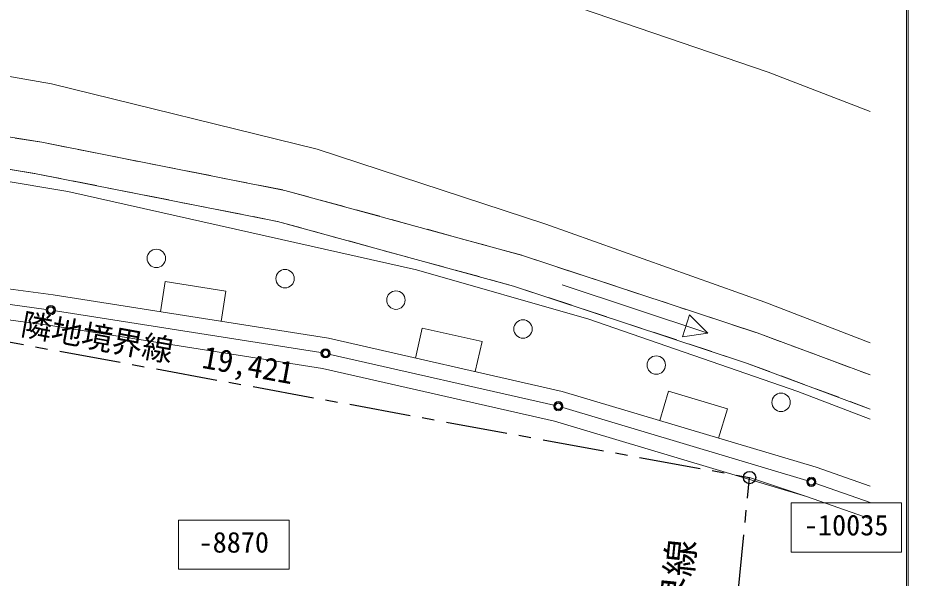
# Model space of a CAD drawing. Units: millimetres, scale not verified. Extents: x -56617 to 56645, y -39182 to 40051.
# Drawn here: x 42146 to 56645, y 18220 to 27341 of the extents above; entities that cross this region are included whole.
import ezdxf
from ezdxf.enums import TextEntityAlignment as Align

# ---------------------------------------------------------------- set-up
doc = ezdxf.new("R2010")
doc.units = ezdxf.units.MM
doc.header["$LTSCALE"] = 200
for name, pattern in [('CHAIN1', [8, 5, -1, 1, -1]), ('CHAIN2', [12, 9, -1, 1, -1]), ('DASHED2', [3, 2, -1])]:
    doc.linetypes.add(name, pattern=pattern)
for name, color, linetype, lineweight in [('0-2_仕上', 4, 'Continuous', 9), ('3-3_建具', 7, 'Continuous', 18), ('3-4_その他1', 4, 'Continuous', 18), ('3-6_その他3', 6, 'CHAIN1', 25), ('3-F_太線', 3, 'Continuous', 18), ('F-0_F-0ﾚｲﾔ', 7, 'Continuous', 18)]:
    doc.layers.add(name, color=color, linetype=linetype, lineweight=lineweight)
doc.styles.add('ＭＳ ゴシック', font='')
doc.styles.get('ＭＳ ゴシック').set_extended_font_data('MS Gothic')

msp = doc.modelspace()

# ---------------------------------------------------------------- linework, layer by layer
at = {"layer": '0-2_仕上'}
for p, q in [((49522.2, 28118.1), (54362.4, 26455.1)), ((38389.8, 27010.7), (42692.9, 26264.7)), ((54362.4, 26455.1), (56027, 25813.5)), ((42692.9, 26264.7), (47021.1, 25203)), ((38546.6, 25947.1), (42538.9, 25315.2)), ((38471.8, 25432.3), (42447.7, 24803)), ((38398.4, 25278.3), (42962.9, 24515.6)), ((42538.9, 25315.2), (46496.3, 24532.2)), ((47021.1, 25203), (50745.2, 23984.5)), ((42447.7, 24803), (46377.1, 24025.7)), ((42962.9, 24515.6), (48638.6, 23241.5)), ((46496.3, 24532.2), (50366.5, 23472.7)), ((46377.1, 24025.7), (50216.3, 22974.6)), ((50745.2, 23984.5), (54308.9, 22714.6)), ((42720, 22831), (38039.3, 23472.1)), ((50366.5, 23472.7), (54185.9, 22213.3)), ((42609.3, 22593.9), (38081.9, 23214)), ((48638.6, 23241.5), (51443.3, 22435.1)), ((42647.2, 22336.3), (37975.9, 22976.2)), ((44545.8, 23049.8), (44468.1, 22555.9)), ((45533.7, 22894.3), (44545.8, 23049.8)), ((50216.3, 22974.6), (54013.7, 21722.5)), ((51008.3, 22992.7), (53382.5, 22209.8)), ((47204, 22125.2), (42720, 22831)), ((45455.9, 22400.4), (45533.7, 22894.3)), ((54308.9, 22714.6), (56027, 22048.6)), ((47082.7, 21891.3), (42757.7, 22572)), ((52967.7, 22149.2), (53085.1, 22505.3)), ((53085.1, 22505.3), (53382.5, 22209.8)), ((47109.7, 21633.9), (42647.2, 22336.3)), ((51443.3, 22435.1), (54846.3, 21256.5)), ((48731.1, 22291.3), (48620.5, 21803.7)), ((49706.3, 22070), (48731.1, 22291.3)), ((53382.5, 22209.8), (52967.7, 22149.2)), ((54185.9, 22213.3), (56027, 21528.4)), ((51012.1, 21260.9), (47204, 22125.2)), ((49595.7, 21582.4), (49706.3, 22070)), ((50875.5, 21035.5), (47230, 21863)), ((50885.1, 20777), (47109.7, 21633.9)), ((54013.7, 21722.5), (56027, 20973.5)), ((55144.4, 20026), (51012.1, 21260.9)), ((52742.3, 21265.7), (52599.2, 20786.6)), ((53700.5, 20979.3), (52742.3, 21265.7)), ((54846.3, 21256.5), (56027, 20807.3)), ((54995.5, 19809.5), (51020.5, 20997.5)), ((53557.3, 20500.3), (53700.5, 20979.3)), ((54990.4, 19550.2), (50885.1, 20777)), ((56027, 19718.3), (55144.4, 20026)), ((56027, 19453.6), (55138.2, 19763.4)), ((56027, 19188.8), (54990.4, 19550.2))]:
    msp.add_line(p, q, dxfattribs=at)
at = {"layer": '0-2_仕上', "linetype": 'DASHED2'}
for p, q in [((38546.6, 25947.1), (42538.9, 25315.2)), ((46377.1, 24025.7), (50216.3, 22974.6)), ((50366.5, 23472.7), (54185.9, 22213.3)), ((50216.3, 22974.6), (54013.7, 21722.5)), ((54185.9, 22213.3), (56027, 21528.4)), ((54013.7, 21722.5), (56027, 20973.5))]:
    msp.add_line(p, q, dxfattribs=at)
for points in [[(38471.8, 25432.3), (42447.7, 24803), (46377.1, 24025.7)], [(42538.9, 25315.2), (46496.3, 24532.2), (50366.5, 23472.7)]]:
    msp.add_lwpolyline(points, dxfattribs=at)
at = {"layer": '0-2_仕上'}
for centre, radius in [((44402.2, 23425.2), 150), ((46497.7, 23095.4), 150), ((48303.8, 22745.7), 150), ((42683.6, 22583.7), 75), ((42683.6, 22583.7), 60), ((42683.6, 22583.7), 50), ((50372.5, 22276.2), 150), ((47156.8, 21879.6), 75), ((47156.8, 21879.6), 60), ((47156.8, 21879.6), 50), ((52541.8, 21689.3), 150), ((54574.3, 21082), 150), ((50948.6, 21018.9), 75), ((50948.6, 21018.9), 60), ((50948.6, 21018.9), 50), ((55067.4, 19788.1), 75), ((55067.4, 19788.1), 60), ((55067.4, 19788.1), 50)]:
    msp.add_circle(centre, radius, dxfattribs=at)
at = {"layer": '3-3_建具', "color": 3, "linetype": 'CHAIN2'}
msp.add_lwpolyline([(54062.9, 19858.6), (54990.4, 19550.2), (56027, 19188.8)], dxfattribs=at)
at = {"layer": '3-4_その他1', "color": 7}
for points in [[(54736.5, 18645.2), (56536.5, 18645.2), (56536.5, 19445.2), (54736.5, 19445.2)], [(44764.7, 18365.5), (46564.7, 18365.5), (46564.7, 19165.5), (44764.7, 19165.5)]]:
    msp.add_lwpolyline(points, close=True, dxfattribs=at)
at = {"layer": '3-6_その他3'}
for p in [(34959.4, 23353.2), (53546.4, 14748.2)]:
    msp.add_line(p, (54062.9, 19858.6), dxfattribs=at)
at = {"layer": '3-6_その他3', "linetype": 'Continuous'}
msp.add_circle((54062.9, 19858.6), 100, dxfattribs=at)
at = {"layer": 'F-0_F-0ﾚｲﾔ'}
for p, q in [((56644.8, 39153.7), (56644.8, -39181.9)), ((56616.6, 39125.4), (56616.6, -39153.7))]:
    msp.add_line(p, q, dxfattribs=at)

# ---------------------------------------------------------------- texts
at = {"layer": '3-4_その他1', "style": 'ＭＳ ゴシック'}
for s, p in [('-10035', (54946.5, 18815.2)), ('-8870', (45089.7, 18535.5))]:
    msp.add_text(s, height=337.2, dxfattribs=at).set_placement(p, align=Align.BOTTOM_LEFT)
at = {"layer": '3-F_太線', "style": 'ＭＳ ゴシック'}
for s, height, rotation, p in [('隣地境界線\u300019,421', 366.6, 349.633, (42157.5, 22077.1)), ('道路境界線', 439.9, 84.228, (53011.3, 15829.3))]:
    msp.add_text(s, height=height, rotation=rotation, dxfattribs=at).set_placement(p, align=Align.BOTTOM_LEFT)

doc.saveas('drawing.dxf')
